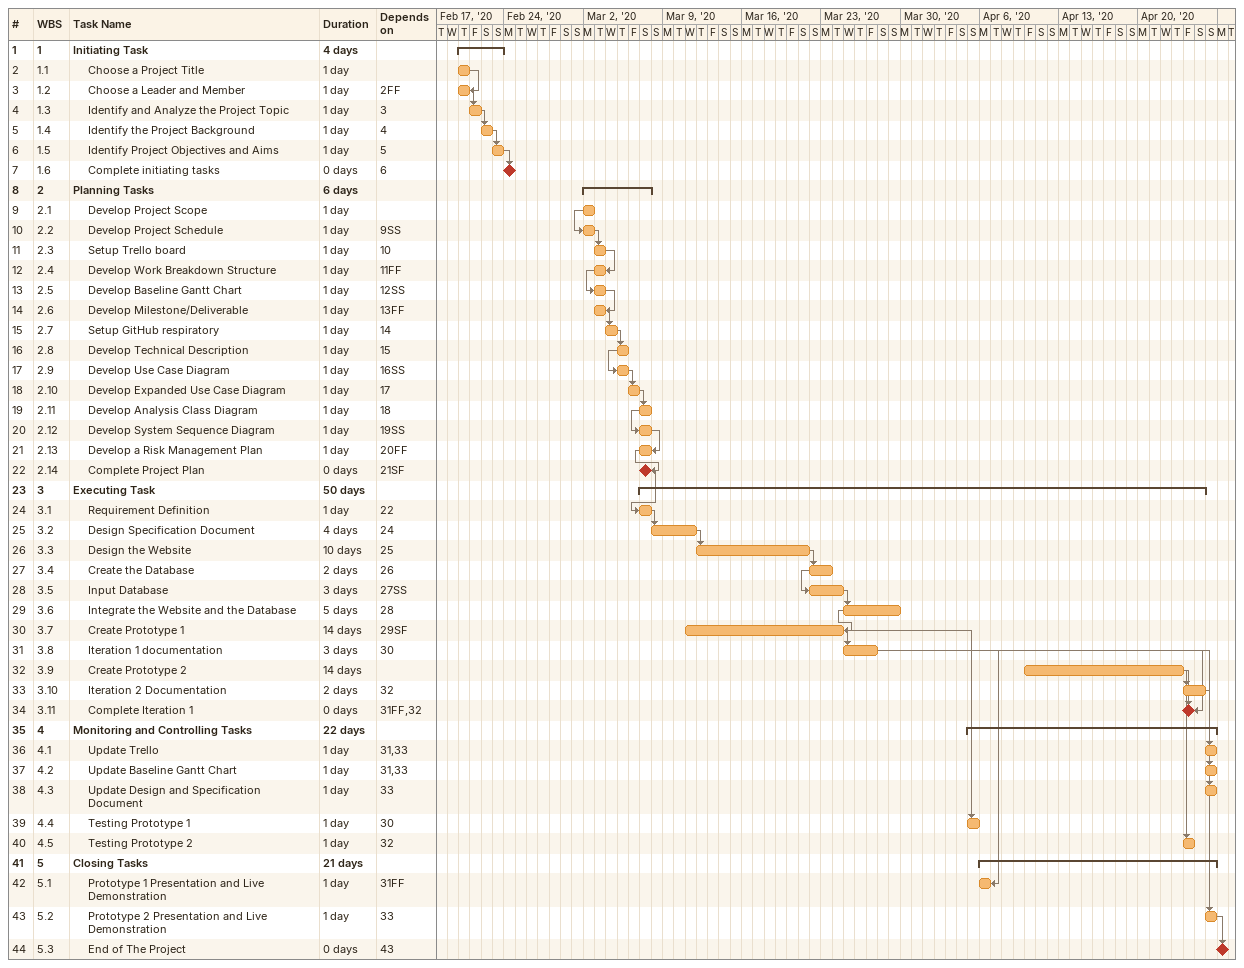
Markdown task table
| ID | WBS | Task | Duration | Start | Finish | Predecessors |
|---|---|---|---|---|---|---|
| 1 | 1 | **Initiating Task** | 4d | 2020-02-20 | 2020-02-23 |  |
| 2 | 1.1 | Choose a Project Title | 1d | 2020-02-20 | 2020-02-20 |  |
| 3 | 1.2 | Choose a Leader and Member | 1d | 2020-02-20 | 2020-02-20 | 2FF |
| 4 | 1.3 | Identify and Analyze the Project Topic | 1d | 2020-02-21 | 2020-02-21 | 3 |
| 5 | 1.4 | Identify the Project Background | 1d | 2020-02-22 | 2020-02-22 | 4 |
| 6 | 1.5 | Identify Project Objectives and Aims | 1d | 2020-02-23 | 2020-02-23 | 5 |
| 7 | 1.6 | Complete initiating tasks | 0d | 2020-02-24 | 2020-02-24 | 6 |
| 8 | 2 | **Planning Tasks** | 6d | 2020-03-02 | 2020-03-07 |  |
| 9 | 2.1 | Develop Project Scope | 1d | 2020-03-02 | 2020-03-02 |  |
| 10 | 2.2 | Develop Project Schedule | 1d | 2020-03-02 | 2020-03-02 | 9SS |
| 11 | 2.3 | Setup Trello board | 1d | 2020-03-03 | 2020-03-03 | 10 |
| 12 | 2.4 | Develop Work Breakdown Structure | 1d | 2020-03-03 | 2020-03-03 | 11FF |
| 13 | 2.5 | Develop Baseline Gantt Chart | 1d | 2020-03-03 | 2020-03-03 | 12SS |
| 14 | 2.6 | Develop Milestone/Deliverable | 1d | 2020-03-03 | 2020-03-03 | 13FF |
| 15 | 2.7 | Setup GitHub respiratory | 1d | 2020-03-04 | 2020-03-04 | 14 |
| 16 | 2.8 | Develop Technical Description | 1d | 2020-03-05 | 2020-03-05 | 15 |
| 17 | 2.9 | Develop Use Case Diagram | 1d | 2020-03-05 | 2020-03-05 | 16SS |
| 18 | 2.10 | Develop Expanded Use Case Diagram | 1d | 2020-03-06 | 2020-03-06 | 17 |
| 19 | 2.11 | Develop Analysis Class Diagram | 1d | 2020-03-07 | 2020-03-07 | 18 |
| 20 | 2.12 | Develop System Sequence Diagram | 1d | 2020-03-07 | 2020-03-07 | 19SS |
| 21 | 2.13 | Develop a Risk Management Plan | 1d | 2020-03-07 | 2020-03-07 | 20FF |
| 22 | 2.14 | Complete Project Plan | 0d | 2020-03-07 | 2020-03-07 | 21SF |
| 23 | 3 | **Executing Task** | 50d | 2020-03-07 | 2020-04-25 |  |
| 24 | 3.1 | Requirement Definition | 1d | 2020-03-07 | 2020-03-07 | 22 |
| 25 | 3.2 | Design Specification Document | 4d | 2020-03-08 | 2020-03-11 | 24 |
| 26 | 3.3 | Design the Website | 10d | 2020-03-12 | 2020-03-21 | 25 |
| 27 | 3.4 | Create the Database | 2d | 2020-03-22 | 2020-03-23 | 26 |
| 28 | 3.5 | Input Database | 3d | 2020-03-22 | 2020-03-24 | 27SS |
| 29 | 3.6 | Integrate the Website and the Database | 5d | 2020-03-25 | 2020-03-29 | 28 |
| 30 | 3.7 | Create Prototype 1 | 14d | 2020-03-11 | 2020-03-24 | 29SF |
| 31 | 3.8 | Iteration 1 documentation | 3d | 2020-03-25 | 2020-03-27 | 30 |
| 32 | 3.9 | Create Prototype 2 | 14d | 2020-04-10 | 2020-04-23 |  |
| 33 | 3.10 | Iteration 2 Documentation | 2d | 2020-04-24 | 2020-04-25 | 32 |
| 34 | 3.11 | Complete Iteration 1 | 0d | 2020-04-24 | 2020-04-24 | 31FF, 32 |
| 35 | 4 | **Monitoring and Controlling Tasks** | 22d | 2020-04-05 | 2020-04-26 |  |
| 36 | 4.1 | Update Trello | 1d | 2020-04-26 | 2020-04-26 | 31, 33 |
| 37 | 4.2 | Update Baseline Gantt Chart | 1d | 2020-04-26 | 2020-04-26 | 31, 33 |
| 38 | 4.3 | Update Design and Specification Document | 1d | 2020-04-26 | 2020-04-26 | 33 |
| 39 | 4.4 | Testing Prototype 1 | 1d | 2020-04-05 | 2020-04-05 | 30 |
| 40 | 4.5 | Testing Prototype 2 | 1d | 2020-04-24 | 2020-04-24 | 32 |
| 41 | 5 | **Closing Tasks** | 21d | 2020-04-06 | 2020-04-26 |  |
| 42 | 5.1 | Prototype 1 Presentation and Live Demonstration | 1d | 2020-04-06 | 2020-04-06 | 31FF |
| 43 | 5.2 | Prototype 2 Presentation and Live Demonstration | 1d | 2020-04-26 | 2020-04-26 | 33 |
| 44 | 5.3 | End of The Project | 0d | 2020-04-27 | 2020-04-27 | 43 |
